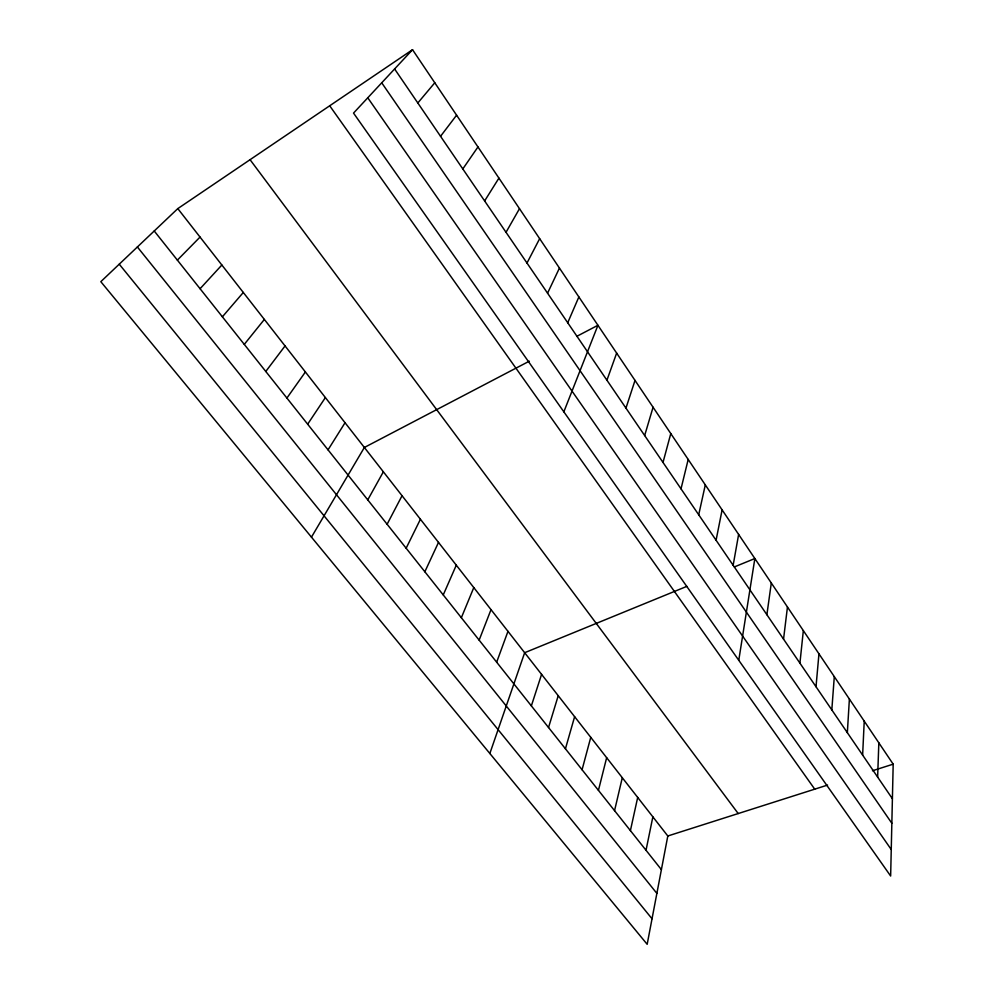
<?xml version="1.0" encoding="UTF-8"?>
<svg xmlns="http://www.w3.org/2000/svg" width="994" height="994" viewBox="0 0 994 994"><rect width="100%" height="100%" fill="white"/><g stroke="black" fill="none" stroke-linecap="round" stroke-linejoin="round"><path stroke-width="1.49" d="M893.184 764.162L890.649 876.025L353.529 113.092L412.535 49.7L893.184 764.162L872.471 770.76M877.64 777.084L878.833 742.816M862.63 755.08L864.233 721.11M847.348 732.69L849.385 699.055M831.816 709.915L834.301 676.616M816.012 686.73L818.957 653.803M799.921 663.147L803.338 630.606M783.545 639.154L787.459 606.999M766.883 614.714L771.307 582.981M738.766 660.302L754.856 558.541L734.355 566.928M733.15 565.263L738.629 534.412M177.802 208.616L667.806 835.991L647.169 944.3L100.816 281.675L177.802 208.616L412.535 49.7M716.078 540.239L722.104 509.86M646.025 850.268L652.859 816.857M630.407 830.611L637.688 797.436M698.707 514.768L705.305 484.873M614.553 810.644L622.294 777.718M681.014 488.837L688.196 459.452M598.438 790.354L606.651 757.689M582.074 769.741L590.759 737.349M663.01 462.434L670.788 433.57M565.437 748.793L574.619 716.686M644.659 435.534L653.07 407.229M548.539 727.509L558.23 695.701M531.355 705.877L541.581 674.379M625.959 408.124L635.017 380.404M489.843 753.502L524.658 652.71L686.854 586.361M606.924 380.205L616.653 353.094M496.665 662.19L507.971 631.339M479.145 640.136L491.011 609.645M563.846 411.839L597.941 325.274L576.669 336.407M461.353 617.721L473.79 587.591M567.723 322.752L578.868 296.945M443.249 594.934L456.296 565.176M424.848 571.761L438.503 542.401M547.557 293.193L559.448 268.069M406.148 548.203L420.425 519.253M526.994 263.037L539.655 238.659M387.113 524.248L402.048 495.72M367.768 499.87L383.361 471.802M506.021 232.298L519.489 208.678M311.457 537.145L364.363 447.474L529.305 361.182M484.637 200.937L498.926 178.112M328.045 449.86L345.042 422.736M307.655 424.189L325.386 397.575M462.806 168.943L477.965 146.95M286.906 398.06L305.394 371.98M265.783 371.458L285.054 345.937M440.541 136.302L456.594 115.18M244.275 344.384L264.354 319.434M417.815 102.978L434.788 82.763M222.383 316.813L243.294 292.472M200.08 288.732L221.861 265.025M177.367 260.13L200.03 237.081M667.806 835.991L827.567 785.074M119.243 264.18L652.027 918.767M137.383 246.972L656.872 893.395M154.232 230.993L661.395 869.626M250.066 159.699L738.207 813.552M329.697 105.786L814.732 789.161M367.768 97.785L891.245 849.522M381.721 82.8L891.842 823.256M394.606 68.959L892.401 798.729"/></g></svg>
